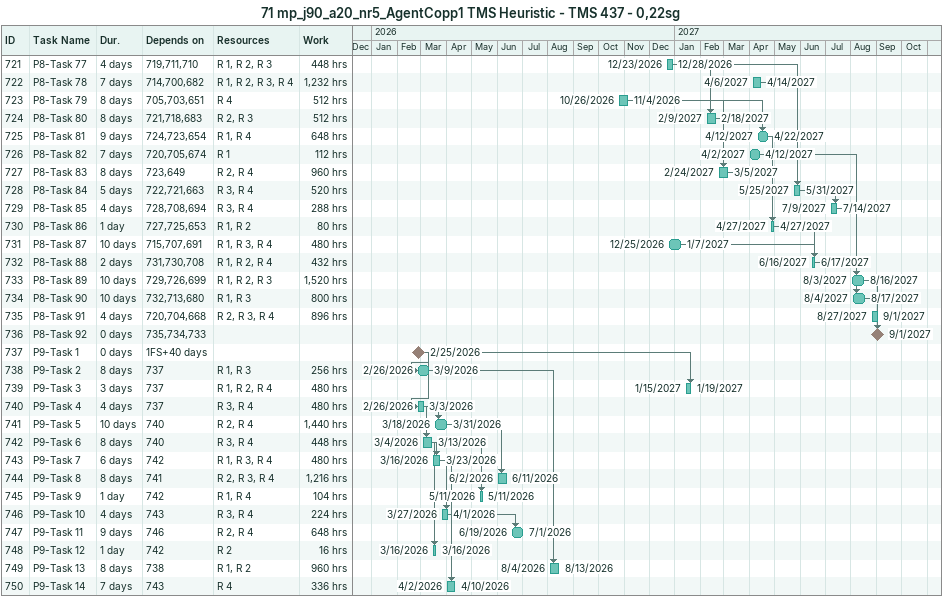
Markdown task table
71 mp_j90_a20_nr5_AgentCopp1 TMS Heuristic - TMS 437 - 0,22sg

| ID | Task | Duration | Start | Finish | Predecessors | Resources | Work (h) |
|---|---|---|---|---|---|---|---|
| 721 | P8-Task 77 | 4d | 2026-12-23 | 2026-12-28 | 719, 711, 710 | R 1, R 2, R 3 | 448 |
| 722 | P8-Task 78 | 7d | 2027-04-06 | 2027-04-14 | 714, 700, 682 | R 1, R 2, R 3, R 4 | 1232 |
| 723 | P8-Task 79 | 8d | 2026-10-26 | 2026-11-04 | 705, 703, 651 | R 4 | 512 |
| 724 | P8-Task 80 | 8d | 2027-02-09 | 2027-02-18 | 721, 718, 683 | R 2, R 3 | 512 |
| 725 | P8-Task 81 | 9d | 2027-04-12 | 2027-04-22 | 724, 723, 654 | R 1, R 4 | 648 |
| 726 | P8-Task 82 | 7d | 2027-04-02 | 2027-04-12 | 720, 705, 674 | R 1 | 112 |
| 727 | P8-Task 83 | 8d | 2027-02-24 | 2027-03-05 | 723, 649 | R 2, R 4 | 960 |
| 728 | P8-Task 84 | 5d | 2027-05-25 | 2027-05-31 | 722, 721, 663 | R 3, R 4 | 520 |
| 729 | P8-Task 85 | 4d | 2027-07-09 | 2027-07-14 | 728, 708, 694 | R 3, R 4 | 288 |
| 730 | P8-Task 86 | 1d | 2027-04-27 | 2027-04-27 | 727, 725, 653 | R 1, R 2 | 80 |
| 731 | P8-Task 87 | 10d | 2026-12-25 | 2027-01-07 | 715, 707, 691 | R 1, R 3, R 4 | 480 |
| 732 | P8-Task 88 | 2d | 2027-06-16 | 2027-06-17 | 731, 730, 708 | R 1, R 2, R 4 | 432 |
| 733 | P8-Task 89 | 10d | 2027-08-03 | 2027-08-16 | 729, 726, 699 | R 1, R 2, R 3 | 1520 |
| 734 | P8-Task 90 | 10d | 2027-08-04 | 2027-08-17 | 732, 713, 680 | R 1, R 3 | 800 |
| 735 | P8-Task 91 | 4d | 2027-08-27 | 2027-09-01 | 720, 704, 668 | R 2, R 3, R 4 | 896 |
| 736 | P8-Task 92 | 0d | 2027-09-01 | 2027-09-01 | 735, 734, 733 |  |  |
| 737 | P9-Task 1 | 0d | 2026-02-25 | 2026-02-25 | 1FS+40d |  |  |
| 738 | P9-Task 2 | 8d | 2026-02-26 | 2026-03-09 | 737 | R 1, R 3 | 256 |
| 739 | P9-Task 3 | 3d | 2027-01-15 | 2027-01-19 | 737 | R 1, R 2, R 4 | 480 |
| 740 | P9-Task 4 | 4d | 2026-02-26 | 2026-03-03 | 737 | R 3, R 4 | 480 |
| 741 | P9-Task 5 | 10d | 2026-03-18 | 2026-03-31 | 740 | R 2, R 4 | 1440 |
| 742 | P9-Task 6 | 8d | 2026-03-04 | 2026-03-13 | 740 | R 3, R 4 | 448 |
| 743 | P9-Task 7 | 6d | 2026-03-16 | 2026-03-23 | 742 | R 1, R 3, R 4 | 480 |
| 744 | P9-Task 8 | 8d | 2026-06-02 | 2026-06-11 | 741 | R 2, R 3, R 4 | 1216 |
| 745 | P9-Task 9 | 1d | 2026-05-11 | 2026-05-11 | 742 | R 1, R 4 | 104 |
| 746 | P9-Task 10 | 4d | 2026-03-27 | 2026-04-01 | 743 | R 3, R 4 | 224 |
| 747 | P9-Task 11 | 9d | 2026-06-19 | 2026-07-01 | 746 | R 2, R 4 | 648 |
| 748 | P9-Task 12 | 1d | 2026-03-16 | 2026-03-16 | 742 | R 2 | 16 |
| 749 | P9-Task 13 | 8d | 2026-08-04 | 2026-08-13 | 738 | R 1, R 2 | 960 |
| 750 | P9-Task 14 | 7d | 2026-04-02 | 2026-04-10 | 743 | R 4 | 336 |
